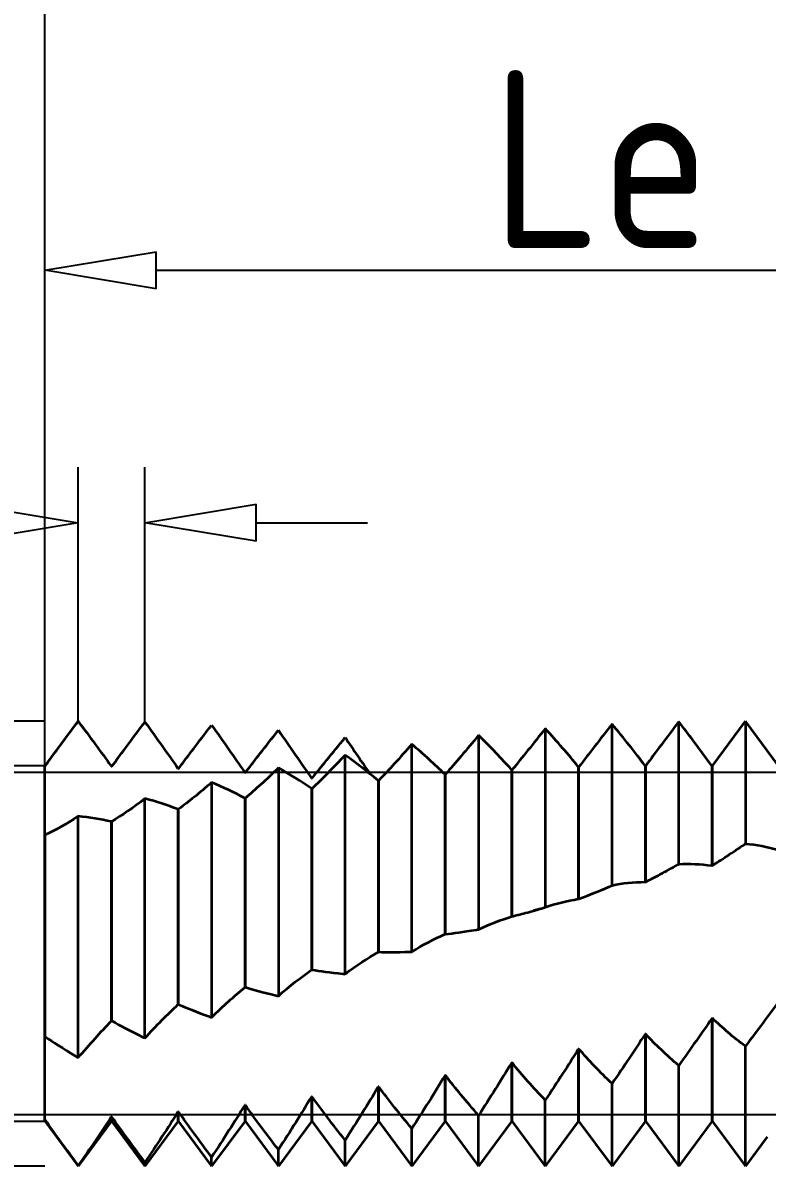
# Model space of a CAD drawing. Header units: millimetres. Extents: x -63 to 87, y -6 to 39.
# Drawn here: x -45.49 to -28.76, y -5 to 20.7 of the extents above; entities that cross this region are included whole.
import ezdxf

# ---------------------------------------------------------------- set-up
doc = ezdxf.new("R2010")
doc.units = ezdxf.units.MM
doc.layers.add('标注', color=3, linetype='Continuous')
doc.layers.add('轮廓', color=4, linetype='Continuous', lineweight=35)
doc.styles.add('工程字', font='gbenor.shx', dxfattribs={"bigfont": 'gbcbig.shx'})
doc.dimstyles.new('ZQH', dxfattribs={"dimtxt": 3, "dimasz": 2.5, "dimexe": 1.25, "dimexo": 0, "dimgap": 0.5, "dimtad": 1, "dimdec": 3, "dimdsep": 46, "dimtxsty": '工程字', "dimblk": 'CLOSEDBLANK', "dimcen": -0.8, "dimclrd": 3, "dimclre": 3, "dimclrt": 3, "dimadec": 1, "dimazin": 2, "dimtfac": 1, "dimtdec": 3, "dimtofl": 0, "dimtmove": 0, "dimatfit": 3, "dimldrblk": 'CLOSEDBLANK', "dimfxl": 1, "dimtolj": 1, "dimtzin": 0, "dimarcsym": 0})

# ---------------------------------------------------------------- blocks, each defined once
blk = doc.blocks.new('_ClosedBlank')
at = {"color": 0, "linetype": 'ByBlock', "lineweight": -2}
for p, q in [((-1, 0.167), (0, 0)), ((-1, 0.167), (-1, -0.167)), ((0, 0), (-1, -0.167))]:
    blk.add_line(p, q, dxfattribs=at)
blk = doc.blocks.new('*D2')
at = {"layer": 'Defpoints', "color": 0, "transparency": 16777216}
for p in [(-20, 15.135), (-45, 0), (-20, 0)]:
    blk.add_point(p, dxfattribs=at)
at = {"layer": '标注', "color": 3, "lineweight": -2, "transparency": 16777216}
for p, q in [((-45, 0), (-45, 16.385)), ((-20, 0), (-20, 16.385)), ((-42.5, 15.135), (-22.5, 15.135))]:
    blk.add_line(p, q, dxfattribs=at)
at = {"layer": '标注', "color": 3, "lineweight": -2, "transparency": 16777216, "xscale": 2.5, "yscale": 2.5, "zscale": 2.5, "rotation": 180}
blk.add_blockref('_ClosedBlank', (-45, 15.135), dxfattribs=at)
at = {"layer": '标注', "color": 3, "lineweight": -2, "transparency": 16777216, "xscale": 2.5, "yscale": 2.5, "zscale": 2.5}
blk.add_blockref('_ClosedBlank', (-20, 15.135), dxfattribs=at)
at = {"layer": '标注', "color": 3, "transparency": 16777216, "insert": (-32.5, 17.635), "char_height": 4, "attachment_point": 5, "style": '工程字'}
blk.add_mtext('\\A1;Le', dxfattribs=at)
blk = doc.blocks.new('*D3')
at = {"layer": 'Defpoints', "color": 0, "transparency": 16777216}
for p in [(-5, 23), (-45, 0), (-5, 0)]:
    blk.add_point(p, dxfattribs=at)
at = {"layer": '标注', "color": 3, "lineweight": -2, "transparency": 16777216}
for p, q in [((-45, 0), (-45, 24.25)), ((-5, 0), (-5, 24.25)), ((-42.5, 23), (-7.5, 23))]:
    blk.add_line(p, q, dxfattribs=at)
at = {"layer": '标注', "color": 3, "lineweight": -2, "transparency": 16777216, "xscale": 2.5, "yscale": 2.5, "zscale": 2.5, "rotation": 180}
blk.add_blockref('_ClosedBlank', (-45, 23), dxfattribs=at)
at = {"layer": '标注', "color": 3, "lineweight": -2, "transparency": 16777216, "xscale": 2.5, "yscale": 2.5, "zscale": 2.5}
blk.add_blockref('_ClosedBlank', (-5, 23), dxfattribs=at)
at = {"layer": '标注', "color": 3, "transparency": 16777216, "insert": (-25, 25.5), "char_height": 4, "attachment_point": 5, "style": '工程字'}
blk.add_mtext('\\A1;L1', dxfattribs=at)
blk = doc.blocks.new('*D4')
at = {"layer": 'Defpoints', "color": 0, "transparency": 16777216}
for p in [(75, 33.5), (-45, 0), (75, 0)]:
    blk.add_point(p, dxfattribs=at)
at = {"layer": '标注', "color": 3, "lineweight": -2, "transparency": 16777216}
for p, q in [((-45, 0), (-45, 34.75)), ((75, 0), (75, 34.75)), ((-42.5, 33.5), (72.5, 33.5))]:
    blk.add_line(p, q, dxfattribs=at)
at = {"layer": '标注', "color": 3, "lineweight": -2, "transparency": 16777216, "xscale": 2.5, "yscale": 2.5, "zscale": 2.5, "rotation": 180}
blk.add_blockref('_ClosedBlank', (-45, 33.5), dxfattribs=at)
at = {"layer": '标注', "color": 3, "lineweight": -2, "transparency": 16777216, "xscale": 2.5, "yscale": 2.5, "zscale": 2.5}
blk.add_blockref('_ClosedBlank', (75, 33.5), dxfattribs=at)
at = {"layer": '标注', "color": 3, "transparency": 16777216, "insert": (15, 36), "char_height": 4, "attachment_point": 5, "style": '工程字'}
blk.add_mtext('\\A1;L', dxfattribs=at)
blk = doc.blocks.new('*D5')
at = {"layer": 'Defpoints', "color": 0, "transparency": 16777216}
for p in [(-45, 5), (-58.225, -5), (-45, -5)]:
    blk.add_point(p, dxfattribs=at)
at = {"layer": '标注', "color": 3, "lineweight": -2, "transparency": 16777216}
for p, q in [((-45, 5), (-59.475, 5)), ((-58.225, 2.5), (-58.225, -2.5)), ((-45, -5), (-59.475, -5))]:
    blk.add_line(p, q, dxfattribs=at)
at = {"layer": '标注', "color": 3, "lineweight": -2, "transparency": 16777216, "xscale": 2.5, "yscale": 2.5, "zscale": 2.5}
for p, rotation in [((-58.225, 5), 90), ((-58.225, -5), 270)]:
    blk.add_blockref('_ClosedBlank', p, dxfattribs=dict(at, rotation=rotation))
at = {"layer": '标注', "color": 3, "transparency": 16777216, "insert": (-60.725, -0.034), "char_height": 4, "attachment_point": 5, "rotation": 90, "style": '工程字'}
blk.add_mtext('\\A1;d', dxfattribs=at)
blk = doc.blocks.new('*D7')
at = {"color": 3, "lineweight": -2, "transparency": 16777216}
for p, q in [((-44.992, 4), (-54.423, 4)), ((-53.173, 1.5), (-53.173, -1.5)), ((-45, -4), (-54.423, -4))]:
    blk.add_line(p, q, dxfattribs=at)
at = {"layer": 'Defpoints', "color": 0, "transparency": 16777216}
for p in [(-44.992, 4), (-53.173, -4), (-45, -4)]:
    blk.add_point(p, dxfattribs=at)
at = {"color": 3, "lineweight": -2, "transparency": 16777216, "xscale": 2.5, "yscale": 2.5, "zscale": 2.5}
for p, rotation in [((-53.173, 4), 90), ((-53.173, -4), 270)]:
    blk.add_blockref('_ClosedBlank', p, dxfattribs=dict(at, rotation=rotation))
at = {"color": 3, "transparency": 16777216, "insert": (-55.673, 0), "char_height": 4, "attachment_point": 5, "rotation": 90, "style": '工程字'}
blk.add_mtext('\\A1;d2', dxfattribs=at)
blk = doc.blocks.new('*D8')
at = {"color": 3, "lineweight": -2, "transparency": 16777216}
for p, q in [((-44.25, 5), (-44.25, 10.711)), ((-42.75, 4.982), (-42.75, 10.711)), ((-46.75, 9.461), (-53.001, 9.461)), ((-40.25, 9.461), (-37.75, 9.461))]:
    blk.add_line(p, q, dxfattribs=at)
at = {"layer": 'Defpoints', "color": 0, "transparency": 16777216}
for p in [(-42.75, 9.461), (-44.25, 5), (-42.75, 4.982)]:
    blk.add_point(p, dxfattribs=at)
at = {"color": 3, "lineweight": -2, "transparency": 16777216, "xscale": 2.5, "yscale": 2.5, "zscale": 2.5}
blk.add_blockref('_ClosedBlank', (-44.25, 9.461), dxfattribs=at)
at = {"color": 3, "lineweight": -2, "transparency": 16777216, "xscale": 2.5, "yscale": 2.5, "zscale": 2.5, "rotation": 180}
blk.add_blockref('_ClosedBlank', (-42.75, 9.461), dxfattribs=at)
at = {"color": 3, "transparency": 16777216, "insert": (-51.668, 11.961), "char_height": 4, "attachment_point": 5, "style": '工程字'}
blk.add_mtext('\\A1;P', dxfattribs=at)
blk = doc.blocks.new('*D10')
at = {"color": 3, "lineweight": -2, "transparency": 16777216}
for p, q in [((-11.718, 3.845), (-48.748, 3.845)), ((-47.498, 1.345), (-47.498, -1.345)), ((-11.718, -3.845), (-48.748, -3.845))]:
    blk.add_line(p, q, dxfattribs=at)
at = {"layer": 'Defpoints', "color": 0, "transparency": 16777216}
for p in [(-11.718, 3.845), (-47.498, -3.845), (-11.718, -3.845)]:
    blk.add_point(p, dxfattribs=at)
at = {"color": 3, "lineweight": -2, "transparency": 16777216, "xscale": 2.5, "yscale": 2.5, "zscale": 2.5}
for p, rotation in [((-47.498, 3.845), 90), ((-47.498, -3.845), 270)]:
    blk.add_blockref('_ClosedBlank', p, dxfattribs=dict(at, rotation=rotation))
at = {"color": 3, "transparency": 16777216, "insert": (-49.998, 0), "char_height": 4, "attachment_point": 5, "rotation": 90, "style": '工程字'}
blk.add_mtext('\\A1;d1', dxfattribs=at)

msp = doc.modelspace()

# ---------------------------------------------------------------- linework, layer by layer
at = {"layer": '轮廓', "color": 4, "lineweight": 35}
for p, q in [((-44.9926, 4), (-44.25, 5)), ((-44.25, 5, 0), (-44.25, 4.9994, 0)), ((-44.1206, 4.8258), (-44.25, 5)), ((-32.25, 1.309, 0), (-32.25, 4.9386, 0)), ((-30.75, 1.7865, 0), (-30.75, 4.9921, 0)), ((-29.9926, 4), (-29.25, 5)), ((-29.25, 5, 0), (-29.25, 2.2459, 0)), ((-28.5074, 4), (-29.25, 5)), ((-35.25, 4.6833, 0), (-35.25, 0.3194, 0)), ((-33.75, 4.8354, 0), (-33.75, 0.8183, 0)), ((-36.75, -0.1827, 0), (-36.75, 4.484, 0)), ((-30.0074, 4), (-30.4268, 4.5647)), ((-38.25, -0.6831, 0), (-38.25, 4.2395, 0)), ((-45, 3.9987), (-45, 4)), ((-45, 4), (-44.9926, 4)), ((-39.75, 3.9522, 0), (-39.75, -1.1765, 0)), ((-30.0074, 4), (-29.9926, 4)), ((-41.25, 3.6251, 0), (-41.25, -1.658, 0)), ((-42.75, -2.1228, 0), (-42.75, 3.2613, 0)), ((-44.25, -2.5662, 0), (-44.25, 2.8647, 0)), ((-45, -2.0892), (-45, 2.4413)), ((-29.25, -5, 0), (-29.25, -2.3067, 0)), ((-30.75, -5, 0), (-30.75, -2.74, 0)), ((-32.25, -5, 0), (-32.25, -3.1457, 0)), ((-33.75, -5, 0), (-33.75, -3.5197, 0)), ((-45, -4), (-45, -3.9648)), ((-45, -4), (-44.9926, -4)), ((-44.9926, -4), (-44.25, -5)), ((-43.5074, -4), (-44.25, -5)), ((-43.5074, -4), (-43.4926, -4)), ((-43.4926, -4), (-42.75, -5)), ((-42.0074, -4), (-42.75, -5)), ((-42.0074, -4), (-41.9926, -4)), ((-41.9926, -4), (-41.25, -5)), ((-40.5074, -4), (-41.25, -5)), ((-40.5074, -4), (-40.4926, -4)), ((-40.4926, -4), (-39.75, -5)), ((-39.0074, -4), (-39.75, -5)), ((-39.0074, -4), (-38.9926, -4)), ((-38.9926, -4), (-38.25, -5)), ((-37.5074, -4), (-38.25, -5)), ((-37.5074, -4), (-37.4926, -4)), ((-37.4926, -4), (-36.75, -5)), ((-36.0074, -4), (-36.75, -5)), ((-36.0074, -4), (-35.9926, -4)), ((-35.9926, -4), (-35.25, -5)), ((-35.25, -5, 0), (-35.25, -3.8582, 0)), ((-34.5074, -4), (-35.25, -5)), ((-34.5074, -4), (-34.4926, -4)), ((-34.4926, -4), (-33.75, -5)), ((-33.0074, -4), (-33.75, -5)), ((-33.0074, -4), (-32.9926, -4)), ((-32.9926, -4), (-32.25, -5)), ((-31.5074, -4), (-32.25, -5)), ((-31.5074, -4), (-31.4926, -4)), ((-31.4926, -4), (-30.75, -5)), ((-30.0074, -4), (-30.75, -5)), ((-30.0074, -4), (-29.9926, -4)), ((-29.9926, -4), (-29.25, -5)), ((-36.75, -5, 0), (-36.75, -4.1578, 0)), ((-28.7624, -4.3434), (-29.25, -5)), ((-38.25, -5, 0), (-38.25, -4.4154, 0)), ((-41.25, -5, 0), (-41.25, -4.7948, 0)), ((-39.75, -5, 0), (-39.75, -4.6285, 0)), ((-44.25, -5, 0), (-44.25, -4.9813, 0)), ((-42.75, -5, 0), (-42.75, -4.9129, 0))]:
    msp.add_line(p, q, dxfattribs=at)
for points, degree, knots in [([(-44.9926, 3.9987), (-44.8066, 4.2492), (-44.61, 4.5143), (-44.2824, 4.9558), (-44.2662, 4.9776), (-44.25, 4.9994)], 3, [9.8267418, 9.8267418, 9.8267418, 9.8267418, 11.1132943, 11.1132943, 11.1802834, 11.1802834, 11.1802834, 11.1802834]), ([(-43.4926, 3.9887), (-43.3066, 4.2383), (-43.11, 4.5011), (-42.7824, 4.9387), (-42.7662, 4.9603), (-42.75, 4.9819)], 3, [9.8267418, 9.8267418, 9.8267418, 9.8267418, 11.1132943, 11.1132943, 11.1802834, 11.1802834, 11.1802834, 11.1802834]), ([(-41.9926, 3.9386), (-41.8066, 4.1846), (-41.61, 4.4425), (-41.2824, 4.8717), (-41.2662, 4.8929), (-41.25, 4.9141)], 3, [9.8267418, 9.8267418, 9.8267418, 9.8267418, 11.1132943, 11.1132943, 11.1802834, 11.1802834, 11.1802834, 11.1802834]), ([(-40.4926, 3.8486), (-40.3066, 4.0887), (-40.11, 4.3392), (-39.7824, 4.7556), (-39.7662, 4.7762), (-39.75, 4.7968)], 3, [9.8267418, 9.8267418, 9.8267418, 9.8267418, 11.1132943, 11.1132943, 11.1802834, 11.1802834, 11.1802834, 11.1802834]), ([(-38.9926, 3.7199), (-38.9132, 3.8187), (-38.8203, 3.9337), (-38.5737, 4.2364), (-38.442, 4.3969), (-38.2839, 4.5897), (-38.2669, 4.6104), (-38.25, 4.6311)], 3, [10.6107201, 10.6107201, 10.6107201, 10.6107201, 11.0705652, 11.0705652, 11.6255625, 11.6255625, 11.6923241, 11.6923241, 11.6923241, 11.6923241]), ([(-45, 2.4413), (-45, 2.4526), (-45, 2.4646), (-45, 2.5159), (-45, 2.5634), (-45, 2.6743), (-45, 2.7305), (-45, 2.8669), (-45, 2.9492), (-45, 3.1785), (-45, 3.3362), (-45, 3.6404), (-45, 3.662), (-45, 3.9987)], 3, [4.478205, 4.478205, 4.478205, 4.478205, 4.6225366, 4.6225366, 5.0645417, 5.0645417, 5.4404112, 5.4404112, 5.9116094, 5.9116094, 6.6746784, 6.6746784, 7.2796664, 7.2796664, 7.2796664, 7.2796664]), ([(-34.5074, 3.9109), (-34.5074, 3.8605), (-34.5074, 3.7883), (-34.5074, 3.5935), (-34.5074, 3.4664), (-34.5074, 3.1726), (-34.5074, 3.006), (-34.5074, 2.6509), (-34.5074, 2.4502), (-34.5074, 2.0133), (-34.5074, 1.7771), (-34.5074, 1.2844), (-34.5074, 1.0274), (-34.5074, 0.7164), (-34.5074, 0.6636), (-34.5074, 0.6108)], 3, [6.8489041, 6.8489041, 6.8489041, 6.8489041, 7.5337342, 7.5337342, 8.2871076, 8.2871076, 9.0404809, 9.0404809, 9.7938543, 9.7938543, 10.5472276, 10.5472276, 11.300601, 11.300601, 11.4544031, 11.4544031, 11.4544031, 11.4544031]), ([(-34.4926, 0.6148), (-34.4926, 0.6662), (-34.4926, 0.7177), (-34.4926, 1.0274), (-34.4926, 1.2844), (-34.4926, 1.7771), (-34.4926, 2.0133), (-34.4926, 2.4502), (-34.4926, 2.6509), (-34.4926, 3.006), (-34.4926, 3.1726), (-34.4926, 3.4664), (-34.4926, 3.5935), (-34.4926, 3.7888), (-34.4926, 3.8613), (-34.4926, 3.9117)], 3, [12.6573663, 12.6573663, 12.6573663, 12.6573663, 12.8073477, 12.8073477, 13.560721, 13.560721, 14.3140944, 14.3140944, 15.0674677, 15.0674677, 15.8208411, 15.8208411, 16.5742145, 16.5742145, 17.262832, 17.262832, 17.262832, 17.262832]), ([(-33.0074, 3.9754), (-33.0074, 3.9633), (-33.0074, 3.9467), (-33.0074, 3.8747), (-33.0074, 3.7976), (-33.0074, 3.5935), (-33.0074, 3.4664), (-33.0074, 3.1726), (-33.0074, 3.006), (-33.0074, 2.6509), (-33.0074, 2.4502), (-33.0074, 2.0133), (-33.0074, 1.7771), (-33.0074, 1.3593), (-33.0074, 1.1828), (-33.0074, 1.0043)], 3, [6.4633379, 6.4633379, 6.4633379, 6.4633379, 6.7803609, 6.7803609, 7.5337342, 7.5337342, 8.2871076, 8.2871076, 9.040481, 9.040481, 9.7938543, 9.7938543, 10.5472276, 10.5472276, 11.0713506, 11.0713506, 11.0713506, 11.0713506]), ([(-32.9926, 1.0082), (-32.9926, 1.1854), (-32.9926, 1.3606), (-32.9926, 1.7771), (-32.9926, 2.0133), (-32.9926, 2.4502), (-32.9926, 2.6509), (-32.9926, 3.006), (-32.9926, 3.1726), (-32.9926, 3.4664), (-32.9926, 3.5935), (-32.9926, 3.7976), (-32.9926, 3.8747), (-32.9926, 3.9469), (-32.9926, 3.9637), (-32.9926, 3.9758)], 3, [13.0403671, 13.0403671, 13.0403671, 13.0403671, 13.560721, 13.560721, 14.3140943, 14.3140943, 15.0674677, 15.0674677, 15.820841, 15.820841, 16.5742144, 16.5742144, 17.3275878, 17.3275878, 17.6484649, 17.6484649, 17.6484649, 17.6484649]), ([(-31.5074, 3.9998), (-31.5074, 3.9973), (-31.5074, 3.9732), (-31.5074, 3.8747), (-31.5074, 3.7976), (-31.5074, 3.5935), (-31.5074, 3.4664), (-31.5074, 3.1726), (-31.5074, 3.006), (-31.5074, 2.6509), (-31.5074, 2.4502), (-31.5074, 2.0133), (-31.5074, 1.7771), (-31.5074, 1.4834), (-31.5074, 1.4357), (-31.5074, 1.3876)], 3, [6.0689485, 6.0689485, 6.0689485, 6.0689485, 6.7803609, 6.7803609, 7.5337343, 7.5337343, 8.2871076, 8.2871076, 9.040481, 9.040481, 9.7938543, 9.7938543, 10.5472277, 10.5472277, 10.6919667, 10.6919667, 10.6919667, 10.6919667]), ([(-31.4926, 1.3914), (-31.4926, 1.4382), (-31.4926, 1.4846), (-31.4926, 1.7771), (-31.4926, 2.0133), (-31.4926, 2.4502), (-31.4926, 2.6509), (-31.4926, 3.006), (-31.4926, 3.1726), (-31.4926, 3.4664), (-31.4926, 3.5935), (-31.4926, 3.7976), (-31.4926, 3.8747), (-31.4926, 3.9734), (-31.4926, 3.9975), (-31.4926, 3.9998)], 3, [13.4197299, 13.4197299, 13.4197299, 13.4197299, 13.560721, 13.560721, 14.3140943, 14.3140943, 15.0674676, 15.0674676, 15.820841, 15.820841, 16.5742144, 16.5742144, 17.3275877, 17.3275877, 18.0429654, 18.0429654, 18.0429654, 18.0429654]), ([(-30.0074, 4), (-30.0074, 4), (-30.0074, 3.976), (-30.0074, 3.8747), (-30.0074, 3.7976), (-30.0074, 3.5935), (-30.0074, 3.4664), (-30.0074, 3.1726), (-30.0074, 3.006), (-30.0074, 2.6509), (-30.0074, 2.4502), (-30.0074, 2.0811), (-30.0074, 1.9221), (-30.0074, 1.757)], 3, [6.0269876, 6.0269876, 6.0269876, 6.0269876, 6.7803609, 6.7803609, 7.5337343, 7.5337343, 8.2871077, 8.2871077, 9.040481, 9.040481, 9.7938543, 9.7938543, 10.3134387, 10.3134387, 10.3134387, 10.3134387]), ([(-29.9926, 1.7605), (-29.9926, 1.9244), (-29.9926, 2.0822), (-29.9926, 2.4502), (-29.9926, 2.6509), (-29.9926, 3.006), (-29.9926, 3.1726), (-29.9926, 3.4664), (-29.9926, 3.5935), (-29.9926, 3.7976), (-29.9926, 3.8747), (-29.9926, 3.976), (-29.9926, 4), (-29.9926, 4)], 3, [13.7982604, 13.7982604, 13.7982604, 13.7982604, 14.3140943, 14.3140943, 15.0674676, 15.0674676, 15.820841, 15.820841, 16.5742143, 16.5742143, 17.3275877, 17.3275877, 18.0809611, 18.0809611, 18.0809611, 18.0809611]), ([(-37.5074, 3.6646), (-37.5074, 3.5682), (-37.5074, 3.4519), (-37.5074, 3.1726), (-37.5074, 3.006), (-37.5074, 2.6509), (-37.5074, 2.4502), (-37.5074, 2.0133), (-37.5074, 1.7771), (-37.5074, 1.2844), (-37.5074, 1.0274), (-37.5074, 0.5108), (-37.5074, 0.2511), (-37.5074, -0.063), (-37.5074, -0.1266), (-37.5074, -0.1905)], 3, [7.608066, 7.608066, 7.608066, 7.608066, 8.2871075, 8.2871075, 9.0404809, 9.0404809, 9.7938542, 9.7938542, 10.5472276, 10.5472276, 11.300601, 11.300601, 12.0539743, 12.0539743, 12.2430381, 12.2430381, 12.2430381, 12.2430381]), ([(-37.4926, -0.1866), (-37.4926, -0.1239), (-37.4926, -0.0617), (-37.4926, 0.2511), (-37.4926, 0.5108), (-37.4926, 1.0274), (-37.4926, 1.2844), (-37.4926, 1.7771), (-37.4926, 2.0133), (-37.4926, 2.4502), (-37.4926, 2.6509), (-37.4926, 3.006), (-37.4926, 3.1726), (-37.4926, 3.4526), (-37.4926, 3.5695), (-37.4926, 3.6662)], 3, [11.8688285, 11.8688285, 11.8688285, 11.8688285, 12.0539743, 12.0539743, 12.8073477, 12.8073477, 13.560721, 13.560721, 14.3140944, 14.3140944, 15.0674678, 15.0674678, 15.8208411, 15.8208411, 16.5036299, 16.5036299, 16.5036299, 16.5036299]), ([(-36.0074, 3.8069), (-36.0074, 3.7739), (-36.0074, 3.7367), (-36.0074, 3.5935), (-36.0074, 3.4664), (-36.0074, 3.1726), (-36.0074, 3.006), (-36.0074, 2.6509), (-36.0074, 2.4502), (-36.0074, 2.0133), (-36.0074, 1.7771), (-36.0074, 1.2844), (-36.0074, 1.0274), (-36.0074, 0.5826), (-36.0074, 0.3954), (-36.0074, 0.2112)], 3, [7.2294567, 7.2294567, 7.2294567, 7.2294567, 7.5337342, 7.5337342, 8.2871075, 8.2871075, 9.0404809, 9.0404809, 9.7938543, 9.7938543, 10.5472276, 10.5472276, 11.300601, 11.300601, 11.8445268, 11.8445268, 11.8445268, 11.8445268]), ([(-35.9926, 0.2152), (-35.9926, 0.3981), (-35.9926, 0.584), (-35.9926, 1.0274), (-35.9926, 1.2844), (-35.9926, 1.7771), (-35.9926, 2.0133), (-35.9926, 2.4502), (-35.9926, 2.6509), (-35.9926, 3.006), (-35.9926, 3.1726), (-35.9926, 3.4664), (-35.9926, 3.5935), (-35.9926, 3.7372), (-35.9926, 3.7749), (-35.9926, 3.8082)], 3, [12.2673327, 12.2673327, 12.2673327, 12.2673327, 12.8073477, 12.8073477, 13.560721, 13.560721, 14.3140944, 14.3140944, 15.0674677, 15.0674677, 15.8208411, 15.8208411, 16.5742145, 16.5742145, 16.8822455, 16.8822455, 16.8822455, 16.8822455]), ([(-39.0074, 3.4853), (-39.0074, 3.4334), (-39.0074, 3.378), (-39.0074, 3.1726), (-39.0074, 3.006), (-39.0074, 2.6509), (-39.0074, 2.4502), (-39.0074, 2.0133), (-39.0074, 1.7771), (-39.0074, 1.2844), (-39.0074, 1.0274), (-39.0074, 0.5108), (-39.0074, 0.2511), (-39.0074, -0.1932), (-39.0074, -0.3915), (-39.0074, -0.5904)], 3, [7.987101, 7.987101, 7.987101, 7.987101, 8.2871075, 8.2871075, 9.0404809, 9.0404809, 9.7938542, 9.7938542, 10.5472276, 10.5472276, 11.300601, 11.300601, 12.0539743, 12.0539743, 12.6336378, 12.6336378, 12.6336378, 12.6336378]), ([(-38.9926, -0.5864), (-38.9926, -0.3889), (-38.9926, -0.1919), (-38.9926, 0.2511), (-38.9926, 0.5108), (-38.9926, 1.0274), (-38.9926, 1.2844), (-38.9926, 1.7771), (-38.9926, 2.0133), (-38.9926, 2.4502), (-38.9926, 2.6509), (-38.9926, 3.006), (-38.9926, 3.1726), (-38.9926, 3.3787), (-38.9926, 3.4348), (-38.9926, 3.4872)], 3, [11.478136, 11.478136, 11.478136, 11.478136, 12.0539743, 12.0539743, 12.8073477, 12.8073477, 13.5607211, 13.5607211, 14.3140944, 14.3140944, 15.0674678, 15.0674678, 15.8208412, 15.8208412, 16.1246106, 16.1246106, 16.1246106, 16.1246106]), ([(-40.5074, 3.2708), (-40.5074, 3.1362), (-40.5074, 2.9866), (-40.5074, 2.6509), (-40.5074, 2.4502), (-40.5074, 2.0133), (-40.5074, 1.7771), (-40.5074, 1.2844), (-40.5074, 1.0274), (-40.5074, 0.5108), (-40.5074, 0.2511), (-40.5074, -0.2511), (-40.5074, -0.5108), (-40.5074, -0.841), (-40.5074, -0.9128), (-40.5074, -0.9842)], 3, [8.3692342, 8.3692342, 8.3692342, 8.3692342, 9.0404808, 9.0404808, 9.7938542, 9.7938542, 10.5472276, 10.5472276, 11.3006009, 11.3006009, 12.0539743, 12.0539743, 12.8073477, 12.8073477, 13.0169653, 13.0169653, 13.0169653, 13.0169653]), ([(-40.4926, -0.9804), (-40.4926, -0.9102), (-40.4926, -0.8397), (-40.4926, -0.5108), (-40.4926, -0.2511), (-40.4926, 0.2511), (-40.4926, 0.5108), (-40.4926, 1.0274), (-40.4926, 1.2844), (-40.4926, 1.7771), (-40.4926, 2.0133), (-40.4926, 2.4502), (-40.4926, 2.6509), (-40.4926, 2.9875), (-40.4926, 3.1379), (-40.4926, 3.2731)], 3, [11.0947547, 11.0947547, 11.0947547, 11.0947547, 11.3006009, 11.3006009, 12.0539743, 12.0539743, 12.8073477, 12.8073477, 13.5607211, 13.5607211, 14.3140944, 14.3140944, 15.0674678, 15.0674678, 15.7425233, 15.7425233, 15.7425233, 15.7425233]), ([(-42.0074, 3.0233), (-42.0074, 2.9602), (-42.0074, 2.8951), (-42.0074, 2.6509), (-42.0074, 2.4502), (-42.0074, 2.0133), (-42.0074, 1.7771), (-42.0074, 1.2844), (-42.0074, 1.0274), (-42.0074, 0.5108), (-42.0074, 0.2511), (-42.0074, -0.2511), (-42.0074, -0.5108), (-42.0074, -0.9711), (-42.0074, -1.1723), (-42.0074, -1.3682)], 3, [8.7577402, 8.7577402, 8.7577402, 8.7577402, 9.0404808, 9.0404808, 9.7938542, 9.7938542, 10.5472276, 10.5472276, 11.3006009, 11.3006009, 12.0539743, 12.0539743, 12.8073477, 12.8073477, 13.3964638, 13.3964638, 13.3964638, 13.3964638]), ([(-41.9926, -1.3644), (-41.9926, -1.1697), (-41.9926, -0.9698), (-41.9926, -0.5108), (-41.9926, -0.2511), (-41.9926, 0.2511), (-41.9926, 0.5108), (-41.9926, 1.0274), (-41.9926, 1.2844), (-41.9926, 1.7771), (-41.9926, 2.0133), (-41.9926, 2.4502), (-41.9926, 2.6509), (-41.9926, 2.896), (-41.9926, 2.962), (-41.9926, 3.0259)], 3, [10.7152334, 10.7152334, 10.7152334, 10.7152334, 11.3006009, 11.3006009, 12.0539743, 12.0539743, 12.8073477, 12.8073477, 13.5607211, 13.5607211, 14.3140945, 14.3140945, 15.0674678, 15.0674678, 15.3540991, 15.3540991, 15.3540991, 15.3540991]), ([(-43.5074, 2.7453), (-43.5074, 2.5891), (-43.5074, 2.4168), (-43.5074, 2.0133), (-43.5074, 1.7771), (-43.5074, 1.2844), (-43.5074, 1.0274), (-43.5074, 0.5108), (-43.5074, 0.2511), (-43.5074, -0.2511), (-43.5074, -0.5108), (-43.5074, -1.0274), (-43.5074, -1.2844), (-43.5074, -1.6008), (-43.5074, -1.6701), (-43.5074, -1.7383)], 3, [9.155735, 9.155735, 9.155735, 9.155735, 9.7938542, 9.7938542, 10.5472275, 10.5472275, 11.3006009, 11.3006009, 12.0539743, 12.0539743, 12.8073477, 12.8073477, 13.5607211, 13.5607211, 13.7749821, 13.7749821, 13.7749821, 13.7749821]), ([(-43.4926, -1.7347), (-43.4926, -1.6676), (-43.4926, -1.5996), (-43.4926, -1.2844), (-43.4926, -1.0274), (-43.4926, -0.5108), (-43.4926, -0.2511), (-43.4926, 0.2511), (-43.4926, 0.5108), (-43.4926, 1.0274), (-43.4926, 1.2844), (-43.4926, 1.7771), (-43.4926, 2.0133), (-43.4926, 2.418), (-43.4926, 2.5912), (-43.4926, 2.7482)], 3, [10.3367163, 10.3367163, 10.3367163, 10.3367163, 10.5472275, 10.5472275, 11.3006009, 11.3006009, 12.0539743, 12.0539743, 12.8073477, 12.8073477, 13.5607211, 13.5607211, 14.3140945, 14.3140945, 14.9561545, 14.9561545, 14.9561545, 14.9561545]), ([(-44.9926, -2.0875), (-44.9926, -1.9107), (-44.9926, -1.7238), (-44.9926, -1.2844), (-44.9926, -1.0274), (-44.9926, -0.5108), (-44.9926, -0.2511), (-44.9926, 0.2511), (-44.9926, 0.5108), (-44.9926, 1.0274), (-44.9926, 1.2844), (-44.9926, 1.7771), (-44.9926, 2.0133), (-44.9926, 2.3041), (-44.9926, 2.3746), (-44.9926, 2.4428)], 3, [9.956915, 9.956915, 9.956915, 9.956915, 10.5472275, 10.5472275, 11.3006009, 11.3006009, 12.0539743, 12.0539743, 12.8073477, 12.8073477, 13.5607211, 13.5607211, 14.3140945, 14.3140945, 14.5636309, 14.5636309, 14.5636309, 14.5636309]), ([(-29.9926, 1.7605), (-29.9043, 1.8143), (-29.7976, 1.8818), (-29.532, 2.0564), (-29.4007, 2.1449), (-29.2603, 2.239), (-29.2551, 2.2425), (-29.25, 2.2459)], 3, [10.5246208, 10.5246208, 10.5246208, 10.5246208, 11.0435423, 11.0435423, 11.553741, 11.553741, 11.5731001, 11.5731001, 11.5731001, 11.5731001]), ([(-31.4926, 1.3914), (-31.4043, 1.4342), (-31.2976, 1.4887), (-31.032, 1.631), (-30.9007, 1.7037), (-30.7603, 1.7808), (-30.7551, 1.7836), (-30.75, 1.7865)], 3, [10.5246208, 10.5246208, 10.5246208, 10.5246208, 11.0435423, 11.0435423, 11.553741, 11.553741, 11.5731001, 11.5731001, 11.5731001, 11.5731001]), ([(-34.4926, 0.6148), (-34.4104, 0.6332), (-34.313, 0.6576), (-34.06, 0.7271), (-33.9281, 0.7662), (-33.7753, 0.8109), (-33.7622, 0.8148), (-33.75, 0.8183)], 3, [10.4465964, 10.4465964, 10.4465964, 10.4465964, 10.9061017, 10.9061017, 11.4221451, 11.4221451, 11.4739441, 11.4739441, 11.4739441, 11.4739441]), ([(-33.8309, 0.7869), (-33.8311, 0.7868), (-33.8444, 0.7836), (-33.906, 0.7684), (-34.0191, 0.7397)], 1, [11.52008567, 11.52008567, 11.52749267, 11.57900497, 11.68227857, 11.86577621, 11.86577621]), ([(-35.9926, 0.2152), (-35.8066, 0.232), (-35.61, 0.2621), (-35.2824, 0.3143), (-35.2662, 0.3168), (-35.25, 0.3194)], 3, [9.8267414, 9.8267414, 9.8267414, 9.8267414, 11.1132943, 11.1132943, 11.1802834, 11.1802834, 11.1802834, 11.1802834]), ([(-37.4926, -0.1866), (-37.3066, -0.1949), (-37.11, -0.1914), (-36.7824, -0.1835), (-36.7662, -0.1831), (-36.75, -0.1827)], 3, [9.8267414, 9.8267414, 9.8267414, 9.8267414, 11.1132943, 11.1132943, 11.1802834, 11.1802834, 11.1802834, 11.1802834]), ([(-38.9926, -0.5864), (-38.8066, -0.6199), (-38.61, -0.643), (-38.2824, -0.6794), (-38.2662, -0.6812), (-38.25, -0.6831)], 3, [9.8267415, 9.8267415, 9.8267415, 9.8267415, 11.1132943, 11.1132943, 11.1802834, 11.1802834, 11.1802834, 11.1802834]), ([(-40.4926, -0.9804), (-40.3066, -1.0385), (-40.11, -1.088), (-39.7824, -1.1685), (-39.7662, -1.1725), (-39.75, -1.1765)], 3, [9.8267416, 9.8267416, 9.8267416, 9.8267416, 11.1132943, 11.1132943, 11.1802834, 11.1802834, 11.1802834, 11.1802834]), ([(-41.9926, -1.3644), (-41.8066, -1.4468), (-41.61, -1.5221), (-41.2824, -1.6458), (-41.2662, -1.6519), (-41.25, -1.658)], 3, [9.8267417, 9.8267417, 9.8267417, 9.8267417, 11.1132943, 11.1132943, 11.1802834, 11.1802834, 11.1802834, 11.1802834]), ([(-43.4926, -1.7347), (-43.3066, -1.8404), (-43.11, -1.9409), (-42.7824, -2.1064), (-42.7662, -2.1146), (-42.75, -2.1228)], 3, [9.8267417, 9.8267417, 9.8267417, 9.8267417, 11.1132943, 11.1132943, 11.1802834, 11.1802834, 11.1802834, 11.1802834]), ([(-30.0074, -1.6807), (-30.0074, -1.8731), (-30.0074, -2.0581), (-30.0074, -2.4502), (-30.0074, -2.6509), (-30.0074, -3.006), (-30.0074, -3.1726), (-30.0074, -3.4664), (-30.0074, -3.5935), (-30.0074, -3.7976), (-30.0074, -3.8747), (-30.0074, -3.976), (-30.0074, -4), (-30.0074, -4)], 3, [13.7148907, 13.7148907, 13.7148907, 13.7148907, 14.3140943, 14.3140943, 15.0674676, 15.0674676, 15.820841, 15.820841, 16.5742143, 16.5742143, 17.3275877, 17.3275877, 18.0809611, 18.0809611, 18.0809611, 18.0809611]), ([(-29.9926, -4), (-29.9926, -4), (-29.9926, -3.976), (-29.9926, -3.8747), (-29.9926, -3.7976), (-29.9926, -3.5935), (-29.9926, -3.4664), (-29.9926, -3.1726), (-29.9926, -3.006), (-29.9926, -2.6509), (-29.9926, -2.4502), (-29.9926, -2.057), (-29.9926, -1.8708), (-29.9926, -1.6771)], 3, [6.0269876, 6.0269876, 6.0269876, 6.0269876, 6.7803609, 6.7803609, 7.5337343, 7.5337343, 8.2871077, 8.2871077, 9.040481, 9.040481, 9.7938544, 9.7938544, 10.396806, 10.396806, 10.396806, 10.396806]), ([(-31.5074, -2.0363), (-31.5074, -2.1028), (-31.5074, -2.1681), (-31.5074, -2.4502), (-31.5074, -2.6509), (-31.5074, -3.006), (-31.5074, -3.1726), (-31.5074, -3.4664), (-31.5074, -3.5935), (-31.5074, -3.7976), (-31.5074, -3.8747), (-31.5074, -3.976), (-31.5074, -4), (-31.5074, -4)], 3, [14.094329, 14.094329, 14.094329, 14.094329, 14.3140943, 14.3140943, 15.0674676, 15.0674676, 15.820841, 15.820841, 16.5742144, 16.5742144, 17.3275878, 17.3275878, 18.0809611, 18.0809611, 18.0809611, 18.0809611]), ([(-31.4926, -4), (-31.4926, -4), (-31.4926, -3.976), (-31.4926, -3.8747), (-31.4926, -3.7976), (-31.4926, -3.5935), (-31.4926, -3.4664), (-31.4926, -3.1726), (-31.4926, -3.006), (-31.4926, -2.6509), (-31.4926, -2.4502), (-31.4926, -2.167), (-31.4926, -2.1006), (-31.4926, -2.0329)], 3, [6.0269875, 6.0269875, 6.0269875, 6.0269875, 6.7803609, 6.7803609, 7.5337343, 7.5337343, 8.2871076, 8.2871076, 9.040481, 9.040481, 9.7938543, 9.7938543, 10.0173896, 10.0173896, 10.0173896, 10.0173896]), ([(-44.9926, -2.0875), (-44.8066, -2.2154), (-44.61, -2.3401), (-44.2824, -2.5459), (-44.2662, -2.556), (-44.25, -2.5662)], 3, [9.8267418, 9.8267418, 9.8267418, 9.8267418, 11.1132943, 11.1132943, 11.1802834, 11.1802834, 11.1802834, 11.1802834]), ([(-33.0074, -2.3714), (-33.0074, -2.5362), (-33.0074, -2.6894), (-33.0074, -3.006), (-33.0074, -3.1726), (-33.0074, -3.4664), (-33.0074, -3.5935), (-33.0074, -3.7976), (-33.0074, -3.8747), (-33.0074, -3.976), (-33.0074, -4), (-33.0074, -4)], 3, [14.4775134, 14.4775134, 14.4775134, 14.4775134, 15.0674677, 15.0674677, 15.820841, 15.820841, 16.5742144, 16.5742144, 17.3275878, 17.3275878, 18.0809612, 18.0809612, 18.0809612, 18.0809612]), ([(-32.9926, -4), (-32.9926, -4), (-32.9926, -3.976), (-32.9926, -3.8747), (-32.9926, -3.7976), (-32.9926, -3.5935), (-32.9926, -3.4664), (-32.9926, -3.1726), (-32.9926, -3.006), (-32.9926, -2.6885), (-32.9926, -2.5342), (-32.9926, -2.3682)], 3, [6.0269875, 6.0269875, 6.0269875, 6.0269875, 6.7803609, 6.7803609, 7.5337342, 7.5337342, 8.2871076, 8.2871076, 9.040481, 9.040481, 9.6342578, 9.6342578, 9.6342578, 9.6342578]), ([(-34.5074, -2.6826), (-34.5074, -2.7327), (-34.5074, -2.7814), (-34.5074, -3.006), (-34.5074, -3.1726), (-34.5074, -3.4664), (-34.5074, -3.5935), (-34.5074, -3.7976), (-34.5074, -3.8747), (-34.5074, -3.976), (-34.5074, -4), (-34.5074, -4)], 3, [14.8678655, 14.8678655, 14.8678655, 14.8678655, 15.0674677, 15.0674677, 15.8208411, 15.8208411, 16.5742145, 16.5742145, 17.3275878, 17.3275878, 18.0809612, 18.0809612, 18.0809612, 18.0809612]), ([(-34.4926, -4), (-34.4926, -4), (-34.4926, -3.976), (-34.4926, -3.8747), (-34.4926, -3.7976), (-34.4926, -3.5935), (-34.4926, -3.4664), (-34.4926, -3.1726), (-34.4926, -3.006), (-34.4926, -2.7805), (-34.4926, -2.7308), (-34.4926, -2.6796)], 3, [6.0269874, 6.0269874, 6.0269874, 6.0269874, 6.7803608, 6.7803608, 7.5337342, 7.5337342, 8.2871076, 8.2871076, 9.0404809, 9.0404809, 9.2439968, 9.2439968, 9.2439968, 9.2439968]), ([(-36.0074, -2.9667), (-36.0074, -3.0927), (-36.0074, -3.2114), (-36.0074, -3.4664), (-36.0074, -3.5935), (-36.0074, -3.7976), (-36.0074, -3.8747), (-36.0074, -3.976), (-36.0074, -4), (-36.0074, -4)], 3, [15.2663847, 15.2663847, 15.2663847, 15.2663847, 15.8208411, 15.8208411, 16.5742145, 16.5742145, 17.3275879, 17.3275879, 18.0809612, 18.0809612, 18.0809612, 18.0809612]), ([(-35.9926, -4), (-35.9926, -4), (-35.9926, -3.976), (-35.9926, -3.8747), (-35.9926, -3.7976), (-35.9926, -3.5935), (-35.9926, -3.4664), (-35.9926, -3.2107), (-35.9926, -3.091), (-35.9926, -2.964)], 3, [6.0269874, 6.0269874, 6.0269874, 6.0269874, 6.7803608, 6.7803608, 7.5337342, 7.5337342, 8.2871075, 8.2871075, 8.8454791, 8.8454791, 8.8454791, 8.8454791]), ([(-37.5074, -3.2208), (-37.5074, -3.2546), (-37.5074, -3.2875), (-37.5074, -3.4664), (-37.5074, -3.5935), (-37.5074, -3.7976), (-37.5074, -3.8747), (-37.5074, -3.976), (-37.5074, -4), (-37.5074, -4)], 3, [15.6567528, 15.6567528, 15.6567528, 15.6567528, 15.8208411, 15.8208411, 16.5742145, 16.5742145, 17.3275879, 17.3275879, 18.0809613, 18.0809613, 18.0809613, 18.0809613]), ([(-37.4926, -4), (-37.4926, -4), (-37.4926, -3.976), (-37.4926, -3.8747), (-37.4926, -3.7976), (-37.4926, -3.5935), (-37.4926, -3.4664), (-37.4926, -3.2868), (-37.4926, -3.2531), (-37.4926, -3.2185)], 3, [6.0269874, 6.0269874, 6.0269874, 6.0269874, 6.7803607, 6.7803607, 7.5337341, 7.5337341, 8.2871075, 8.2871075, 8.4550192, 8.4550192, 8.4550192, 8.4550192]), ([(-39.0074, -3.4425), (-39.0074, -3.5383), (-39.0074, -3.6231), (-39.0074, -3.7976), (-39.0074, -3.8747), (-39.0074, -3.976), (-39.0074, -4), (-39.0074, -4)], 3, [16.0399465, 16.0399465, 16.0399465, 16.0399465, 16.5742146, 16.5742146, 17.3275879, 17.3275879, 18.0809613, 18.0809613, 18.0809613, 18.0809613]), ([(-38.9926, -4), (-38.9926, -4), (-38.9926, -3.976), (-38.9926, -3.8747), (-38.9926, -3.7976), (-38.9926, -3.6226), (-38.9926, -3.5371), (-38.9926, -3.4405)], 3, [6.0269873, 6.0269873, 6.0269873, 6.0269873, 6.7803607, 6.7803607, 7.5337341, 7.5337341, 8.0717726, 8.0717726, 8.0717726, 8.0717726]), ([(-42.0074, -3.7798), (-42.0074, -3.8411), (-42.0074, -3.8898), (-42.0074, -3.976), (-42.0074, -4), (-42.0074, -4)], 3, [16.797911, 16.797911, 16.797911, 16.797911, 17.327588, 17.327588, 18.0809614, 18.0809614, 18.0809614, 18.0809614]), ([(-41.9926, -4), (-41.9926, -4), (-41.9926, -3.976), (-41.9926, -3.8895), (-41.9926, -3.8405), (-41.9926, -3.7785)], 3, [6.0269872, 6.0269872, 6.0269872, 6.0269872, 6.7803606, 6.7803606, 7.3137877, 7.3137877, 7.3137877, 7.3137877]), ([(-40.5074, -3.6295), (-40.5074, -3.6525), (-40.5074, -3.6745), (-40.5074, -3.7976), (-40.5074, -3.8747), (-40.5074, -3.976), (-40.5074, -4), (-40.5074, -4)], 3, [16.4193886, 16.4193886, 16.4193886, 16.4193886, 16.5742146, 16.5742146, 17.327588, 17.327588, 18.0809614, 18.0809614, 18.0809614, 18.0809614]), ([(-40.4926, -4), (-40.4926, -4), (-40.4926, -3.976), (-40.4926, -3.8747), (-40.4926, -3.7976), (-40.4926, -3.674), (-40.4926, -3.6515), (-40.4926, -3.6278)], 3, [6.0269873, 6.0269873, 6.0269873, 6.0269873, 6.7803607, 6.7803607, 7.5337341, 7.5337341, 7.6923083, 7.6923083, 7.6923083, 7.6923083]), ([(-43.5074, -3.8921), (-43.5074, -3.9042), (-43.5074, -3.9153), (-43.5074, -3.976), (-43.5074, -4), (-43.5074, -4)], 3, [17.17780687, 17.17780687, 17.17780687, 17.17780687, 17.32758805, 17.32758805, 18.08096144, 18.08096144, 18.08096144, 18.08096144]), ([(-43.4926, -4), (-43.4926, -4), (-43.4926, -3.976), (-43.4926, -3.915), (-43.4926, -3.9036), (-43.4926, -3.8911)], 3, [6.0269872, 6.0269872, 6.0269872, 6.0269872, 6.78036059, 6.78036059, 6.93391909, 6.93391909, 6.93391909, 6.93391909])]:
    msp.add_open_spline(points, degree=degree, knots=knots, dxfattribs=at)
for points in [[(-44.25, 4.9994), (-43.9973, 4.6615), (-43.7377, 4.3071), (-43.5074, 3.989)], [(-42.75, 4.9819), (-42.4973, 4.6301), (-42.2377, 4.2653), (-42.0074, 3.9392)], [(-41.25, 4.9141), (-40.9973, 4.5519), (-40.7377, 4.1805), (-40.5074, 3.8497)], [(-32.25, 4.9386), (-32.5216, 4.5831), (-32.7704, 4.2623), (-32.9926, 3.9758)], [(-31.5074, 3.9998), (-31.7294, 4.2964), (-31.9791, 4.6125), (-32.25, 4.9386)], [(-30.75, 4.9921), (-31.0216, 4.6289), (-31.2704, 4.298), (-31.4926, 3.9998)], [(-30.4268, 4.5647), (-30.5306, 4.7046), (-30.6385, 4.8472), (-30.75, 4.9921)], [(-39.75, 4.7968), (-39.4973, 4.4278), (-39.2377, 4.0536), (-39.0074, 3.7213)], [(-38.25, 4.6311), (-38.0607, 4.3523), (-37.8675, 4.0729), (-37.6857, 3.8114)], [(-35.25, 4.6833), (-35.5216, 4.3538), (-35.7704, 4.0627), (-35.9926, 3.8082)], [(-34.5074, 3.9109), (-34.7294, 4.1574), (-34.9791, 4.4182), (-35.25, 4.6833)], [(-33.75, 4.8354), (-34.0216, 4.4911), (-34.2704, 4.1836), (-34.4926, 3.9117)], [(-33.0074, 3.9754), (-33.229, 4.2478), (-33.4787, 4.5378), (-33.75, 4.8354)], [(-36.75, 4.484), (-37.0216, 4.1725), (-37.2704, 3.9008), (-37.4926, 3.6662)], [(-36.0074, 3.8069), (-36.2294, 4.0246), (-36.4791, 4.2537), (-36.75, 4.484)], [(-38.25, 4.2395), (-38.5216, 3.9492), (-38.7704, 3.6996), (-38.9926, 3.4872)], [(-37.5074, 3.6646), (-37.7443, 3.8636), (-37.993, 4.0561), (-38.25, 4.2395)], [(-45, 3.9987), (-44.9975, 3.9987), (-44.995, 3.9987), (-44.9926, 3.9987)], [(-44.9926, 3.9987), (-44.9926, 3.9996), (-44.9926, 4), (-44.9926, 4)], [(-43.5074, 3.989), (-43.5025, 3.9889), (-43.4975, 3.9888), (-43.4926, 3.9887)], [(-42.0074, 3.9392), (-42.0025, 3.939), (-41.9975, 3.9388), (-41.9926, 3.9386)], [(-39.75, 3.9522), (-40.0216, 3.686), (-40.2704, 3.461), (-40.4926, 3.2731)], [(-39.0074, 3.4853), (-39.2443, 3.6491), (-39.493, 3.8058), (-39.75, 3.9522)], [(-34.4926, 3.9117), (-34.4975, 3.9114), (-34.5025, 3.9112), (-34.5074, 3.9109)], [(-32.9926, 3.9758), (-32.9975, 3.9757), (-33.0025, 3.9755), (-33.0074, 3.9754)], [(-31.4926, 3.9998), (-31.4975, 3.9998), (-31.5025, 3.9998), (-31.5074, 3.9998)], [(-41.25, 3.6251), (-41.5216, 3.3856), (-41.7704, 3.1875), (-41.9926, 3.0259)], [(-40.5074, 3.2708), (-40.7443, 3.3978), (-40.993, 3.5171), (-41.25, 3.6251)], [(-40.5074, 3.8497), (-40.5025, 3.8494), (-40.4975, 3.849), (-40.4926, 3.8486)], [(-39.0074, 3.7213), (-39.0025, 3.7209), (-38.9975, 3.7204), (-38.9926, 3.7199)], [(-37.4926, 3.6662), (-37.4975, 3.6657), (-37.5025, 3.6651), (-37.5074, 3.6646)], [(-35.9926, 3.8082), (-35.9975, 3.8078), (-36.0025, 3.8074), (-36.0074, 3.8069)], [(-38.9926, 3.4872), (-38.9975, 3.4866), (-39.0025, 3.4859), (-39.0074, 3.4853)], [(-42.75, 3.2613), (-43.0216, 3.0511), (-43.2704, 2.8819), (-43.4926, 2.7482)], [(-42.0074, 3.0233), (-42.2443, 3.1122), (-42.493, 3.1929), (-42.75, 3.2613)], [(-40.4926, 3.2731), (-40.4975, 3.2723), (-40.5025, 3.2716), (-40.5074, 3.2708)], [(-44.25, 2.8647), (-44.5216, 2.6858), (-44.7704, 2.5472), (-44.9926, 2.4428)], [(-43.5074, 2.7453), (-43.7443, 2.7952), (-43.993, 2.8365), (-44.25, 2.8647)], [(-41.9926, 3.0259), (-41.9975, 3.0251), (-42.0025, 3.0242), (-42.0074, 3.0233)], [(-43.4926, 2.7482), (-43.4975, 2.7473), (-43.5025, 2.7463), (-43.5074, 2.7453)], [(-44.9926, 2.4428), (-44.995, 2.4423), (-44.9975, 2.4418), (-45, 2.4413)], [(-29.25, 2.2459), (-29.0067, 2.2286), (-28.7641, 2.1778), (-28.5074, 2.1086)], [(-30.75, 1.7865), (-30.5067, 1.8052), (-30.2641, 1.7893), (-30.0074, 1.757)], [(-30.0074, 1.757), (-30.0025, 1.7582), (-29.9975, 1.7594), (-29.9926, 1.7605)], [(-32.9926, 1.0082), (-32.7246, 1.1038), (-32.4361, 1.2304), (-32.25, 1.309)], [(-32.25, 1.309), (-32.0067, 1.3635), (-31.7641, 1.3829), (-31.5074, 1.3876)], [(-31.5074, 1.3876), (-31.5025, 1.3889), (-31.4975, 1.3901), (-31.4926, 1.3914)], [(-33.75, 0.8183), (-33.5094, 0.9071), (-33.268, 0.9618), (-33.0074, 1.0043)], [(-33.0074, 1.0043), (-33.0025, 1.0056), (-32.9975, 1.0069), (-32.9926, 1.0082)], [(-35.25, 0.3194), (-34.9973, 0.4483), (-34.7377, 0.5403), (-34.5074, 0.6108)], [(-34.5074, 0.6108), (-34.5025, 0.6122), (-34.4975, 0.6135), (-34.4926, 0.6148)], [(-36.75, -0.1827), (-36.4973, -0.0194), (-36.2377, 0.1085), (-36.0074, 0.2112)], [(-36.0074, 0.2112), (-36.0025, 0.2125), (-35.9975, 0.2139), (-35.9926, 0.2152)], [(-38.25, -0.6831), (-37.9973, -0.487), (-37.7377, -0.3244), (-37.5074, -0.1905)], [(-37.5074, -0.1905), (-37.5025, -0.1892), (-37.4975, -0.1879), (-37.4926, -0.1866)], [(-39.75, -1.1765), (-39.4973, -0.9497), (-39.2377, -0.7541), (-39.0074, -0.5904)], [(-39.0074, -0.5904), (-39.0025, -0.589), (-38.9975, -0.5877), (-38.9926, -0.5864)], [(-41.25, -1.658), (-40.9973, -1.4027), (-40.7377, -1.1761), (-40.5074, -0.9842)], [(-40.5074, -0.9842), (-40.5025, -0.983), (-40.4975, -0.9817), (-40.4926, -0.9804)], [(-42.75, -2.1228), (-42.4973, -1.8417), (-42.2377, -1.5863), (-42.0074, -1.3682)], [(-42.0074, -1.3682), (-42.0025, -1.3669), (-41.9975, -1.3657), (-41.9926, -1.3644)], [(-28.5074, -1.3081), (-28.729, -1.6112), (-28.9787, -1.9437), (-29.25, -2.3067)], [(-44.25, -2.5662), (-43.9973, -2.262), (-43.7377, -1.9805), (-43.5074, -1.7383)], [(-43.5074, -1.7383), (-43.5025, -1.7371), (-43.4975, -1.7359), (-43.4926, -1.7347)], [(-30.0074, -1.6807), (-30.229, -2.0034), (-30.4787, -2.3566), (-30.75, -2.74)], [(-29.9926, -1.6771), (-29.9975, -1.6783), (-30.0025, -1.6795), (-30.0074, -1.6807)], [(-29.25, -2.3067), (-29.522, -2.1044), (-29.7709, -1.8918), (-29.9926, -1.6771)], [(-31.5074, -2.0363), (-31.729, -2.3754), (-31.9787, -2.7456), (-32.25, -3.1457)], [(-31.4926, -2.0329), (-31.4975, -2.034), (-31.5025, -2.0352), (-31.5074, -2.0363)], [(-30.75, -2.74), (-31.022, -2.5079), (-31.2709, -2.2696), (-31.4926, -2.0329)], [(-45, -2.0892), (-44.9975, -2.0887), (-44.995, -2.0881), (-44.9926, -2.0875)], [(-45, -3.9648), (-45, -3.049), (-45, -2.4578), (-45, -2.0888)], [(-33.0074, -2.3714), (-33.229, -2.7235), (-33.4787, -3.107), (-33.75, -3.5197)], [(-32.9926, -2.3682), (-32.9975, -2.3693), (-33.0025, -2.3703), (-33.0074, -2.3714)], [(-32.25, -3.1457), (-32.522, -2.8862), (-32.7709, -2.6245), (-32.9926, -2.3682)], [(-34.5074, -2.6826), (-34.744, -3.0685), (-34.9928, -3.4588), (-35.25, -3.8582)], [(-34.4926, -2.6796), (-34.4975, -2.6806), (-34.5025, -2.6816), (-34.5074, -2.6826)], [(-33.75, -3.5197), (-34.022, -3.2353), (-34.2709, -2.9529), (-34.4926, -2.6796)], [(-36.0074, -2.9667), (-36.2443, -3.3591), (-36.493, -3.7547), (-36.75, -4.1578)], [(-35.9926, -2.964), (-35.9975, -2.9649), (-36.0025, -2.9658), (-36.0074, -2.9667)], [(-35.25, -3.8582), (-35.5216, -3.5521), (-35.7704, -3.2521), (-35.9926, -2.964)], [(-37.5074, -3.2208), (-37.7294, -3.5907), (-37.9791, -3.9906), (-38.25, -4.4154)], [(-37.4926, -3.2185), (-37.4975, -3.2193), (-37.5025, -3.2201), (-37.5074, -3.2208)], [(-36.75, -4.1578), (-37.0216, -3.8328), (-37.2704, -3.5179), (-37.4926, -3.2185)], [(-39.0074, -3.4425), (-39.2294, -3.8107), (-39.4791, -4.208), (-39.75, -4.6285)], [(-38.9926, -3.4405), (-38.9975, -3.4412), (-39.0025, -3.4419), (-39.0074, -3.4425)], [(-38.25, -4.4154), (-38.5216, -4.0748), (-38.7704, -3.7483), (-38.9926, -3.4405)], [(-42.0074, -3.7798), (-42.2294, -4.1336), (-42.4791, -4.5138), (-42.75, -4.9129)], [(-41.9926, -3.7785), (-41.9975, -3.779), (-42.0025, -3.7794), (-42.0074, -3.7798)], [(-41.25, -4.7948), (-41.5216, -4.4334), (-41.7704, -4.0936), (-41.9926, -3.7785)], [(-40.5074, -3.6295), (-40.7294, -3.9923), (-40.9791, -4.383), (-41.25, -4.7948)], [(-40.4926, -3.6278), (-40.4975, -3.6284), (-40.5025, -3.6289), (-40.5074, -3.6295)], [(-39.75, -4.6285), (-40.0216, -4.2757), (-40.2704, -3.9408), (-40.4926, -3.6278)], [(-44.9926, -3.9645), (-44.995, -3.9646), (-44.9975, -3.9647), (-45, -3.9648)], [(-44.9926, -4), (-44.9926, -4), (-44.9926, -3.9885), (-44.9926, -3.9645)], [(-44.25, -4.9813), (-44.5216, -4.6136), (-44.7704, -4.2741), (-44.9926, -3.9645)], [(-43.5074, -3.8921), (-43.7294, -4.2332), (-43.9791, -4.599), (-44.25, -4.9813)], [(-43.4926, -3.8911), (-43.4975, -3.8914), (-43.5025, -3.8918), (-43.5074, -3.8921)], [(-42.75, -4.9129), (-43.0216, -4.5465), (-43.2704, -4.2051), (-43.4926, -3.8911)]]:
    msp.add_open_spline(points, degree=3, dxfattribs=at)

# ---------------------------------------------------------------- dimensions: what is measured, and where the dimension line sits
dim = msp.add_linear_dim(base=(-42.75, 9.4614), p1=(-44.25, 5), p2=(-42.75, 4.9819), text='P', dimstyle='ZQH', override={"dimtxt": 4})
dim.commit()
dim.dimension.update_dxf_attribs({"geometry": '*D8', "text_midpoint": (-51.6675, 9.4614), "dimtype": 160})
dim = msp.add_linear_dim(base=(-53.1732, -4), p1=(-44.9916, 4), p2=(-45, -4), angle=90, text='d2', dimstyle='ZQH', override={"dimtxt": 4})
dim.commit()
dim.dimension.update_dxf_attribs({"geometry": '*D7', "text_midpoint": (-53.1732, 0), "dimtype": 160})
dim = msp.add_linear_dim(base=(-47.4984, -3.8451), p1=(-11.7182, 3.8451), p2=(-11.7182, -3.8451), angle=90, text='d1', dimstyle='ZQH', override={"dimtxt": 4})
dim.commit()
dim.dimension.update_dxf_attribs({"geometry": '*D10', "text_midpoint": (-49.9984, 0)})
at = {"layer": '标注', "color": 3}
for base, p1, p2, angle, text, picture, middle in [((75, 33.5), (-45, 0), (75, 0), 180, 'L', '*D4', (15, 33.5)), ((-5, 23), (-45, 0), (-5, 0), 180, 'L1', '*D3', (-25, 23)), ((-20, 15.1354), (-45, 0), (-20, 0), 180, 'Le', '*D2', (-32.5, 15.1354)), ((-58.2252, -5), (-45, 5), (-45, -5), 270, 'd', '*D5', (-58.2252, -0.0342))]:
    dim = msp.add_linear_dim(base=base, p1=p1, p2=p2, angle=angle, text=text, dimstyle='ZQH', override={"dimtxt": 4}, dxfattribs=at)
    dim.commit()
    dim.dimension.update_dxf_attribs({"geometry": picture, "text_midpoint": middle, "dimtype": 160})

doc.saveas('drawing.dxf')
